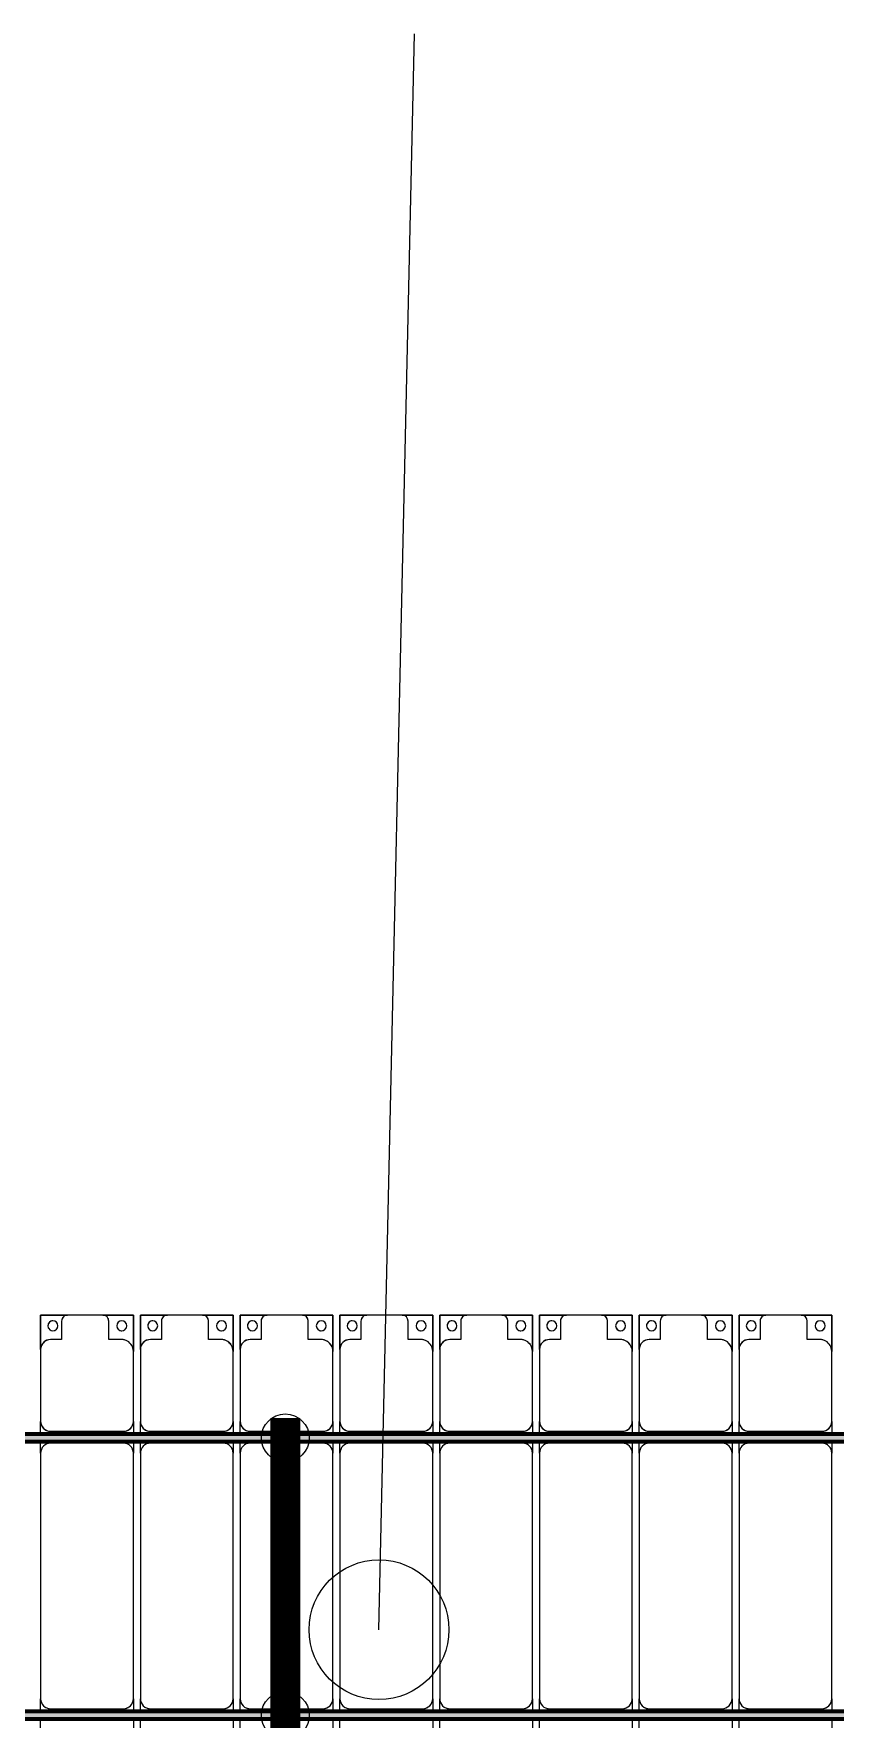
# Model space of a CAD drawing. Header units: millimetres. Extents: x -291190 to 146725, y 19759 to 185158.
# Drawn here: x -72440 to -68423, y 157191 to 165638 of the extents above; entities that cross this region are included whole.
import ezdxf

# ---------------------------------------------------------------- set-up
doc = ezdxf.new("R2010")
doc.units = ezdxf.units.MM
doc.layers.add('A-GENM', color=13, linetype='Continuous', lineweight=9)
doc.layers.add('S-BEAM', color=12, linetype='Continuous', lineweight=9)
for name, color, linetype in [('GC-BICH NEO', 6, 'Continuous'), ('GC-DAY NEO', 5, 'Continuous'), ('GC-HOP 40x60 GIA CUONG', 1, 'Continuous')]:
    doc.layers.add(name, color=color, linetype=linetype)

# ---------------------------------------------------------------- blocks, each defined once
blk = doc.blocks.new('Dải phao đi lại kèm đỡ invester - DẢI PHAO ĐI LẠI-60252-KHUNG KẾT CẤU BÈ PIN 4')
at = {"layer": 'A-GENM', "color": 7}
for p, q in [((133258.4, 713.3), (133258.4, 769.7)), ((133258.4, 713.3), (133258.4, 769.7)), ((133723.4, 769.7), (133723.4, 713.3)), ((133723.4, 769.7), (133723.4, 713.3)), ((133758.4, 713.3), (133758.4, 769.7)), ((133758.4, 713.3), (133758.4, 769.7)), ((134223.4, 769.7), (134223.4, 713.3)), ((134223.4, 769.7), (134223.4, 713.3)), ((134258.4, 713.3), (134258.4, 769.7)), ((134258.4, 713.3), (134258.4, 769.7)), ((134723.4, 769.7), (134723.4, 713.3)), ((134723.4, 769.7), (134723.4, 713.3)), ((134758.4, 713.3), (134758.4, 769.7)), ((134758.4, 713.3), (134758.4, 769.7)), ((135223.4, 769.7), (135223.4, 713.3)), ((135223.4, 769.7), (135223.4, 713.3)), ((135258.4, 713.3), (135258.4, 769.7)), ((135258.4, 713.3), (135258.4, 769.7)), ((135723.4, 769.7), (135723.4, 713.3)), ((135723.4, 769.7), (135723.4, 713.3)), ((135758.4, 713.3), (135758.4, 769.7)), ((135758.4, 713.3), (135758.4, 769.7)), ((136223.4, 769.7), (136223.4, 713.3)), ((136223.4, 769.7), (136223.4, 713.3)), ((136258.4, 713.3), (136258.4, 769.7)), ((136258.4, 713.3), (136258.4, 769.7)), ((136723.4, 769.7), (136723.4, 713.3)), ((136723.4, 769.7), (136723.4, 713.3)), ((136758.4, 713.3), (136758.4, 769.7)), ((136758.4, 713.3), (136758.4, 769.7)), ((137223.4, 769.7), (137223.4, 713.3)), ((137223.4, 769.7), (137223.4, 713.3)), ((133258.4, 610.3), (133258.4, 673.3)), ((133258.4, 610.3), (133258.4, 673.3)), ((133258.4, 610.3), (133258.4, -620.3)), ((133673.4, 660.3), (133308.4, 660.3)), ((133723.4, 673.3), (133723.4, 610.3)), ((133723.4, 673.3), (133723.4, 610.3)), ((133723.4, -620.3), (133723.4, 610.3)), ((133758.4, 610.3), (133758.4, 673.3)), ((133758.4, 610.3), (133758.4, 673.3)), ((133758.4, 610.3), (133758.4, -620.3)), ((134173.4, 660.3), (133808.4, 660.3)), ((134223.4, 673.3), (134223.4, 610.3)), ((134223.4, 673.3), (134223.4, 610.3)), ((134223.4, -620.3), (134223.4, 610.3)), ((134258.4, 610.3), (134258.4, 673.3)), ((134258.4, 610.3), (134258.4, 673.3)), ((134258.4, 610.3), (134258.4, -620.3)), ((134673.4, 660.3), (134308.4, 660.3)), ((134723.4, 673.3), (134723.4, 610.3)), ((134723.4, 673.3), (134723.4, 610.3)), ((134723.4, -620.3), (134723.4, 610.3)), ((134758.4, 610.3), (134758.4, 673.3)), ((134758.4, 610.3), (134758.4, 673.3)), ((134758.4, 610.3), (134758.4, -620.3)), ((135173.4, 660.3), (134808.4, 660.3)), ((135223.4, 673.3), (135223.4, 610.3)), ((135223.4, 673.3), (135223.4, 610.3)), ((135223.4, -620.3), (135223.4, 610.3)), ((135258.4, 610.3), (135258.4, 673.3)), ((135258.4, 610.3), (135258.4, 673.3)), ((135258.4, 610.3), (135258.4, -620.3)), ((135673.4, 660.3), (135308.4, 660.3)), ((135723.4, 673.3), (135723.4, 610.3)), ((135723.4, 673.3), (135723.4, 610.3)), ((135723.4, -620.3), (135723.4, 610.3)), ((135758.4, 610.3), (135758.4, 673.3)), ((135758.4, 610.3), (135758.4, 673.3)), ((135758.4, 610.3), (135758.4, -620.3)), ((136173.4, 660.3), (135808.4, 660.3)), ((136223.4, 673.3), (136223.4, 610.3)), ((136223.4, 673.3), (136223.4, 610.3)), ((136223.4, -620.3), (136223.4, 610.3)), ((136258.4, 610.3), (136258.4, 673.3)), ((136258.4, 610.3), (136258.4, 673.3)), ((136258.4, 610.3), (136258.4, -620.3)), ((136673.4, 660.3), (136308.4, 660.3)), ((136723.4, 673.3), (136723.4, 610.3)), ((136723.4, 673.3), (136723.4, 610.3)), ((136723.4, -620.3), (136723.4, 610.3)), ((136758.4, 610.3), (136758.4, 673.3)), ((136758.4, 610.3), (136758.4, 673.3)), ((136758.4, 610.3), (136758.4, -620.3)), ((137173.4, 660.3), (136808.4, 660.3)), ((137223.4, 673.3), (137223.4, 610.3)), ((137223.4, 673.3), (137223.4, 610.3)), ((137223.4, -620.3), (137223.4, 610.3)), ((133258.4, -676.7), (133258.4, -620.3)), ((133258.4, -676.7), (133258.4, -620.3)), ((133308.4, -670.3), (133673.4, -670.3)), ((133723.4, -620.3), (133723.4, -676.7)), ((133723.4, -620.3), (133723.4, -676.7)), ((133758.4, -676.7), (133758.4, -620.3)), ((133758.4, -676.7), (133758.4, -620.3)), ((133808.4, -670.3), (134173.4, -670.3)), ((134223.4, -620.3), (134223.4, -676.7)), ((134223.4, -620.3), (134223.4, -676.7)), ((134258.4, -676.7), (134258.4, -620.3)), ((134258.4, -676.7), (134258.4, -620.3)), ((134308.4, -670.3), (134673.4, -670.3)), ((134723.4, -620.3), (134723.4, -676.7)), ((134723.4, -620.3), (134723.4, -676.7)), ((134758.4, -676.7), (134758.4, -620.3)), ((134758.4, -676.7), (134758.4, -620.3)), ((134808.4, -670.3), (135173.4, -670.3)), ((135223.4, -620.3), (135223.4, -676.7)), ((135223.4, -620.3), (135223.4, -676.7)), ((135258.4, -676.7), (135258.4, -620.3)), ((135258.4, -676.7), (135258.4, -620.3)), ((135308.4, -670.3), (135673.4, -670.3)), ((135723.4, -620.3), (135723.4, -676.7)), ((135723.4, -620.3), (135723.4, -676.7)), ((135758.4, -676.7), (135758.4, -620.3)), ((135758.4, -676.7), (135758.4, -620.3)), ((135808.4, -670.3), (136173.4, -670.3)), ((136223.4, -620.3), (136223.4, -676.7)), ((136223.4, -620.3), (136223.4, -676.7)), ((136258.4, -676.7), (136258.4, -620.3)), ((136258.4, -676.7), (136258.4, -620.3)), ((136308.4, -670.3), (136673.4, -670.3)), ((136723.4, -620.3), (136723.4, -676.7)), ((136723.4, -620.3), (136723.4, -676.7)), ((136758.4, -676.7), (136758.4, -620.3)), ((136758.4, -676.7), (136758.4, -620.3)), ((136808.4, -670.3), (137173.4, -670.3)), ((137223.4, -620.3), (137223.4, -676.7)), ((137223.4, -620.3), (137223.4, -676.7)), ((133258.4, -779.7), (133258.4, -716.7)), ((133258.4, -779.7), (133258.4, -716.7)), ((133673.4, -729.7), (133308.4, -729.7)), ((133723.4, -716.7), (133723.4, -779.7)), ((133723.4, -716.7), (133723.4, -779.7)), ((133758.4, -779.7), (133758.4, -716.7)), ((133758.4, -779.7), (133758.4, -716.7)), ((134173.4, -729.7), (133808.4, -729.7)), ((134223.4, -716.7), (134223.4, -779.7)), ((134223.4, -716.7), (134223.4, -779.7)), ((134258.4, -779.7), (134258.4, -716.7)), ((134258.4, -779.7), (134258.4, -716.7)), ((134673.4, -729.7), (134308.4, -729.7)), ((134723.4, -716.7), (134723.4, -779.7)), ((134723.4, -716.7), (134723.4, -779.7)), ((134758.4, -779.7), (134758.4, -716.7)), ((134758.4, -779.7), (134758.4, -716.7)), ((135173.4, -729.7), (134808.4, -729.7)), ((135223.4, -716.7), (135223.4, -779.7)), ((135223.4, -716.7), (135223.4, -779.7)), ((135258.4, -779.7), (135258.4, -716.7)), ((135258.4, -779.7), (135258.4, -716.7)), ((135673.4, -729.7), (135308.4, -729.7)), ((135723.4, -716.7), (135723.4, -779.7)), ((135723.4, -716.7), (135723.4, -779.7)), ((135758.4, -779.7), (135758.4, -716.7)), ((135758.4, -779.7), (135758.4, -716.7)), ((136173.4, -729.7), (135808.4, -729.7)), ((136223.4, -716.7), (136223.4, -779.7)), ((136223.4, -716.7), (136223.4, -779.7)), ((136258.4, -779.7), (136258.4, -716.7)), ((136258.4, -779.7), (136258.4, -716.7)), ((136673.4, -729.7), (136308.4, -729.7)), ((136723.4, -716.7), (136723.4, -779.7)), ((136723.4, -716.7), (136723.4, -779.7)), ((136758.4, -779.7), (136758.4, -716.7)), ((136758.4, -779.7), (136758.4, -716.7)), ((137173.4, -729.7), (136808.4, -729.7)), ((137223.4, -716.7), (137223.4, -779.7)), ((137223.4, -716.7), (137223.4, -779.7)), ((133258.4, -779.7), (133258.4, -1129.7)), ((133723.4, -1139.7), (133723.4, -779.7)), ((133758.4, -779.7), (133758.4, -1129.7)), ((134223.4, -1139.7), (134223.4, -779.7)), ((134258.4, -779.7), (134258.4, -1129.7)), ((134723.4, -1139.7), (134723.4, -779.7)), ((134758.4, -779.7), (134758.4, -1129.7)), ((135223.4, -1139.7), (135223.4, -779.7)), ((135258.4, -779.7), (135258.4, -1129.7)), ((135723.4, -1139.7), (135723.4, -779.7)), ((135758.4, -779.7), (135758.4, -1129.7)), ((136223.4, -1139.7), (136223.4, -779.7)), ((136258.4, -779.7), (136258.4, -1129.7)), ((136723.4, -1139.7), (136723.4, -779.7)), ((136758.4, -779.7), (136758.4, -1129.7)), ((137223.4, -1139.7), (137223.4, -779.7)), ((133258.4, -1312.2), (133258.4, -1129.7)), ((133258.4, -1129.7), (133258.4, -1312.2)), ((133723.4, -1139.7), (133723.4, -1312.2)), ((133723.4, -1312.2), (133723.4, -1139.7)), ((133758.4, -1312.2), (133758.4, -1129.7)), ((133758.4, -1129.7), (133758.4, -1312.2)), ((134223.4, -1139.7), (134223.4, -1312.2)), ((134223.4, -1312.2), (134223.4, -1139.7)), ((134258.4, -1312.2), (134258.4, -1129.7)), ((134258.4, -1129.7), (134258.4, -1312.2)), ((134723.4, -1139.7), (134723.4, -1312.2)), ((134723.4, -1312.2), (134723.4, -1139.7)), ((134758.4, -1312.2), (134758.4, -1129.7)), ((134758.4, -1129.7), (134758.4, -1312.2)), ((135223.4, -1139.7), (135223.4, -1312.2)), ((135223.4, -1312.2), (135223.4, -1139.7)), ((135258.4, -1312.2), (135258.4, -1129.7)), ((135258.4, -1129.7), (135258.4, -1312.2)), ((135723.4, -1139.7), (135723.4, -1312.2)), ((135723.4, -1312.2), (135723.4, -1139.7)), ((135758.4, -1312.2), (135758.4, -1129.7)), ((135758.4, -1129.7), (135758.4, -1312.2)), ((136223.4, -1139.7), (136223.4, -1312.2)), ((136223.4, -1312.2), (136223.4, -1139.7)), ((136258.4, -1312.2), (136258.4, -1129.7)), ((136258.4, -1129.7), (136258.4, -1312.2)), ((136723.4, -1139.7), (136723.4, -1312.2)), ((136723.4, -1312.2), (136723.4, -1139.7)), ((136758.4, -1312.2), (136758.4, -1129.7)), ((136758.4, -1129.7), (136758.4, -1312.2)), ((137223.4, -1139.7), (137223.4, -1312.2)), ((137223.4, -1312.2), (137223.4, -1139.7)), ((133318.4, -1189.7), (133381.8, -1189.7)), ((133381.8, -1189.7), (133381.8, -1282.2)), ((133618.2, -1282.2), (133618.2, -1189.7)), ((133618.2, -1189.7), (133673.4, -1189.7)), ((133818.4, -1189.7), (133881.8, -1189.7)), ((133881.8, -1189.7), (133881.8, -1282.2)), ((134118.2, -1282.2), (134118.2, -1189.7)), ((134118.2, -1189.7), (134173.4, -1189.7)), ((134318.4, -1189.7), (134381.8, -1189.7)), ((134381.8, -1189.7), (134381.8, -1282.2)), ((134618.2, -1282.2), (134618.2, -1189.7)), ((134618.2, -1189.7), (134673.4, -1189.7)), ((134818.4, -1189.7), (134881.8, -1189.7)), ((134881.8, -1189.7), (134881.8, -1282.2)), ((135118.2, -1282.2), (135118.2, -1189.7)), ((135118.2, -1189.7), (135173.4, -1189.7)), ((135318.4, -1189.7), (135381.8, -1189.7)), ((135381.8, -1189.7), (135381.8, -1282.2)), ((135618.2, -1282.2), (135618.2, -1189.7)), ((135618.2, -1189.7), (135673.4, -1189.7)), ((135818.4, -1189.7), (135881.8, -1189.7)), ((135881.8, -1189.7), (135881.8, -1282.2)), ((136118.2, -1282.2), (136118.2, -1189.7)), ((136118.2, -1189.7), (136173.4, -1189.7)), ((136318.4, -1189.7), (136381.8, -1189.7)), ((136381.8, -1189.7), (136381.8, -1282.2)), ((136618.2, -1282.2), (136618.2, -1189.7)), ((136618.2, -1189.7), (136673.4, -1189.7)), ((136818.4, -1189.7), (136881.8, -1189.7)), ((136881.8, -1189.7), (136881.8, -1282.2)), ((137118.2, -1282.2), (137118.2, -1189.7)), ((137118.2, -1189.7), (137173.4, -1189.7)), ((133411.8, -1312.2), (133258.4, -1312.2)), ((133258.4, -1312.2), (133411.8, -1312.2)), ((133411.8, -1312.2), (133588.2, -1312.2)), ((133723.4, -1312.2), (133588.2, -1312.2)), ((133588.2, -1312.2), (133723.4, -1312.2)), ((133911.8, -1312.2), (133758.4, -1312.2)), ((133758.4, -1312.2), (133911.8, -1312.2)), ((133911.8, -1312.2), (134088.2, -1312.2)), ((134223.4, -1312.2), (134088.2, -1312.2)), ((134088.2, -1312.2), (134223.4, -1312.2)), ((134411.8, -1312.2), (134258.4, -1312.2)), ((134258.4, -1312.2), (134411.8, -1312.2)), ((134411.8, -1312.2), (134588.2, -1312.2)), ((134723.4, -1312.2), (134588.2, -1312.2)), ((134588.2, -1312.2), (134723.4, -1312.2)), ((134911.8, -1312.2), (134758.4, -1312.2)), ((134758.4, -1312.2), (134911.8, -1312.2)), ((134911.8, -1312.2), (135088.2, -1312.2)), ((135223.4, -1312.2), (135088.2, -1312.2)), ((135088.2, -1312.2), (135223.4, -1312.2)), ((135411.8, -1312.2), (135258.4, -1312.2)), ((135258.4, -1312.2), (135411.8, -1312.2)), ((135411.8, -1312.2), (135588.2, -1312.2)), ((135723.4, -1312.2), (135588.2, -1312.2)), ((135588.2, -1312.2), (135723.4, -1312.2)), ((135911.8, -1312.2), (135758.4, -1312.2)), ((135758.4, -1312.2), (135911.8, -1312.2)), ((135911.8, -1312.2), (136088.2, -1312.2)), ((136223.4, -1312.2), (136088.2, -1312.2)), ((136088.2, -1312.2), (136223.4, -1312.2)), ((136411.8, -1312.2), (136258.4, -1312.2)), ((136258.4, -1312.2), (136411.8, -1312.2)), ((136411.8, -1312.2), (136588.2, -1312.2)), ((136723.4, -1312.2), (136588.2, -1312.2)), ((136588.2, -1312.2), (136723.4, -1312.2)), ((136911.8, -1312.2), (136758.4, -1312.2)), ((136758.4, -1312.2), (136911.8, -1312.2)), ((136911.8, -1312.2), (137088.2, -1312.2)), ((137223.4, -1312.2), (137088.2, -1312.2)), ((137088.2, -1312.2), (137223.4, -1312.2))]:
    blk.add_line(p, q, dxfattribs=at)
for centre, radius, start, end in [((133308.4, 610.3), 50, 90, 180), ((133308.4, 610.3), 50, 150, 180), ((133308.4, 610.3), 50, 105, 120), ((133673.4, 610.3), 50, 360, 90), ((133673.4, 610.3), 50, 60, 90), ((133673.4, 610.3), 50, 15, 30), ((133808.4, 610.3), 50, 90, 180), ((133808.4, 610.3), 50, 150, 180), ((134173.4, 610.3), 50, 360, 90), ((134173.4, 610.3), 50, 60, 90), ((134173.4, 610.3), 50, 15, 30), ((134308.4, 610.3), 50, 90, 180), ((134308.4, 610.3), 50, 150, 180), ((134308.4, 610.3), 50, 105, 120), ((134673.4, 610.3), 50, 360, 90), ((134673.4, 610.3), 50, 75, 90), ((134673.4, 610.3), 50, 15, 30), ((134808.4, 610.3), 50, 90, 180), ((134808.4, 610.3), 50, 150, 180), ((134808.4, 610.3), 50, 105, 120), ((135173.4, 610.3), 50, 360, 90), ((135173.4, 610.3), 50, 60, 90), ((135173.4, 610.3), 50, 15, 30), ((135308.4, 610.3), 50, 90, 180), ((135308.4, 610.3), 50, 150, 180), ((135308.4, 610.3), 50, 105, 120), ((135673.4, 610.3), 50, 360, 90), ((135673.4, 610.3), 50, 60, 90), ((135673.4, 610.3), 50, 15, 30), ((135808.4, 610.3), 50, 90, 180), ((135808.4, 610.3), 50, 150, 180), ((135808.4, 610.3), 50, 105, 120), ((136173.4, 610.3), 50, 360, 90), ((136173.4, 610.3), 50, 60, 90), ((136173.4, 610.3), 50, 15, 30), ((136308.4, 610.3), 50, 90, 180), ((136308.4, 610.3), 50, 150, 180), ((136308.4, 610.3), 50, 105, 120), ((136673.4, 610.3), 50, 360, 90), ((136673.4, 610.3), 50, 60, 90), ((136673.4, 610.3), 50, 15, 30), ((136808.4, 610.3), 50, 90, 180), ((136808.4, 610.3), 50, 150, 180), ((136808.4, 610.3), 50, 105, 120), ((137173.4, 610.3), 50, 360, 90), ((137173.4, 610.3), 50, 60, 90), ((137173.4, 610.3), 50, 15, 30), ((133308.4, -620.3), 50, 180, 270), ((133308.4, -620.3), 50, 195, 210), ((133308.4, -620.3), 50, 240, 270), ((133673.4, -620.3), 50, 270, 0), ((133673.4, -620.3), 50, 270, 300), ((133673.4, -620.3), 50, 330, 0), ((133808.4, -620.3), 50, 180, 270), ((133808.4, -620.3), 50, 195, 210), ((133808.4, -620.3), 50, 255, 270), ((134173.4, -620.3), 50, 270, 0), ((134173.4, -620.3), 50, 270, 300), ((134173.4, -620.3), 50, 330, 0), ((134308.4, -620.3), 50, 180, 270), ((134308.4, -620.3), 50, 195, 210), ((134308.4, -620.3), 50, 240, 270), ((134673.4, -620.3), 50, 270, 0), ((134673.4, -620.3), 50, 270, 285), ((134673.4, -620.3), 50, 330, 0), ((134808.4, -620.3), 50, 180, 270), ((134808.4, -620.3), 50, 195, 210), ((134808.4, -620.3), 50, 240, 270), ((135173.4, -620.3), 50, 270, 0), ((135173.4, -620.3), 50, 270, 300), ((135173.4, -620.3), 50, 330, 0), ((135308.4, -620.3), 50, 180, 270), ((135308.4, -620.3), 50, 195, 210), ((135308.4, -620.3), 50, 240, 270), ((135673.4, -620.3), 50, 270, 0), ((135673.4, -620.3), 50, 270, 300), ((135673.4, -620.3), 50, 330, 0), ((135808.4, -620.3), 50, 180, 270), ((135808.4, -620.3), 50, 195, 210), ((135808.4, -620.3), 50, 240, 270), ((136173.4, -620.3), 50, 270, 0), ((136173.4, -620.3), 50, 270, 300), ((136173.4, -620.3), 50, 330, 0), ((136308.4, -620.3), 50, 180, 270), ((136308.4, -620.3), 50, 195, 210), ((136308.4, -620.3), 50, 240, 270), ((136673.4, -620.3), 50, 270, 0), ((136673.4, -620.3), 50, 270, 300), ((136673.4, -620.3), 50, 330, 0), ((136808.4, -620.3), 50, 180, 270), ((136808.4, -620.3), 50, 195, 210), ((136808.4, -620.3), 50, 240, 270), ((137173.4, -620.3), 50, 270, 0), ((137173.4, -620.3), 50, 270, 300), ((137173.4, -620.3), 50, 330, 0), ((133308.4, -779.7), 50, 90, 180), ((133308.4, -779.7), 50, 90, 165), ((133673.4, -779.7), 50, 360, 90), ((133673.4, -779.7), 50, 15, 90), ((133808.4, -779.7), 50, 90, 180), ((133808.4, -779.7), 50, 90, 165), ((134173.4, -779.7), 50, 360, 90), ((134173.4, -779.7), 50, 15, 90), ((134308.4, -779.7), 50, 90, 180), ((134308.4, -779.7), 50, 90, 165), ((134673.4, -779.7), 50, 360, 90), ((134673.4, -779.7), 50, 15, 90), ((134808.4, -779.7), 50, 90, 180), ((134808.4, -779.7), 50, 90, 165), ((135173.4, -779.7), 50, 360, 90), ((135173.4, -779.7), 50, 15, 90), ((135308.4, -779.7), 50, 90, 180), ((135308.4, -779.7), 50, 90, 165), ((135673.4, -779.7), 50, 360, 90), ((135673.4, -779.7), 50, 15, 90), ((135808.4, -779.7), 50, 90, 180), ((135808.4, -779.7), 50, 90, 165), ((136173.4, -779.7), 50, 360, 90), ((136173.4, -779.7), 50, 15, 90), ((136308.4, -779.7), 50, 90, 180), ((136308.4, -779.7), 50, 90, 165), ((136673.4, -779.7), 50, 360, 90), ((136673.4, -779.7), 50, 15, 90), ((136808.4, -779.7), 50, 90, 180), ((136808.4, -779.7), 50, 90, 165), ((137173.4, -779.7), 50, 360, 90), ((137173.4, -779.7), 50, 15, 90), ((133318.4, -1129.7), 60, 180, 270), ((133318.4, -1129.7), 60, 210, 270), ((133673.4, -1139.7), 50, 270, 360), ((133673.4, -1139.7), 50, 270, 345), ((133673.4, -1139.7), 50, 300, 315), ((133673.4, -1139.7), 50, 300, 315), ((133818.4, -1129.7), 60, 180, 270), ((133818.4, -1129.7), 60, 210, 270), ((134173.4, -1139.7), 50, 270, 360), ((134173.4, -1139.7), 50, 270, 345), ((134173.4, -1139.7), 50, 300, 315), ((134173.4, -1139.7), 50, 300, 315), ((134318.4, -1129.7), 60, 180, 270), ((134318.4, -1129.7), 60, 210, 270), ((134673.4, -1139.7), 50, 270, 360), ((134673.4, -1139.7), 50, 270, 345), ((134673.4, -1139.7), 50, 300, 315), ((134673.4, -1139.7), 50, 300, 315), ((134818.4, -1129.7), 60, 180, 270), ((134818.4, -1129.7), 60, 210, 270), ((135173.4, -1139.7), 50, 270, 360), ((135173.4, -1139.7), 50, 270, 345), ((135173.4, -1139.7), 50, 300, 315), ((135173.4, -1139.7), 50, 300, 315), ((135318.4, -1129.7), 60, 180, 270), ((135318.4, -1129.7), 60, 210, 270), ((135673.4, -1139.7), 50, 270, 360), ((135673.4, -1139.7), 50, 270, 345), ((135673.4, -1139.7), 50, 300, 315), ((135673.4, -1139.7), 50, 300, 315), ((135818.4, -1129.7), 60, 180, 270), ((135818.4, -1129.7), 60, 210, 270), ((136173.4, -1139.7), 50, 270, 360), ((136173.4, -1139.7), 50, 270, 345), ((136173.4, -1139.7), 50, 300, 315), ((136173.4, -1139.7), 50, 300, 315), ((136318.4, -1129.7), 60, 180, 270), ((136318.4, -1129.7), 60, 210, 270), ((136673.4, -1139.7), 50, 270, 360), ((136673.4, -1139.7), 50, 270, 345), ((136673.4, -1139.7), 50, 300, 315), ((136673.4, -1139.7), 50, 300, 315), ((136818.4, -1129.7), 60, 180, 270), ((136818.4, -1129.7), 60, 210, 270), ((137173.4, -1139.7), 50, 270, 360), ((137173.4, -1139.7), 50, 270, 345), ((137173.4, -1139.7), 50, 300, 315), ((137173.4, -1139.7), 50, 300, 315), ((133316.8, -1258.6), 25, 90, 270), ((133316.8, -1258.6), 25, 180, 270), ((133316.8, -1258.6), 25, 90, 165), ((133316.8, -1258.6), 25, 270, 90), ((133316.8, -1258.6), 25, 75, 90), ((133316.8, -1258.6), 25, 270, 360), ((133316.8, -1258.6), 25, 15, 60), ((133661.8, -1258.6), 25, 90, 270), ((133661.8, -1258.6), 25, 180, 270), ((133661.8, -1258.6), 25, 90, 165), ((133661.8, -1258.6), 25, 270, 90), ((133661.8, -1258.6), 25, 15, 90), ((133661.8, -1258.6), 25, 270, 0), ((133816.8, -1258.6), 25, 90, 270), ((133816.8, -1258.6), 25, 180, 270), ((133816.8, -1258.6), 25, 90, 165), ((133816.8, -1258.6), 25, 270, 90), ((133816.8, -1258.6), 25, 75, 90), ((133816.8, -1258.6), 25, 270, 360), ((133816.8, -1258.6), 25, 15, 60), ((134161.8, -1258.6), 25, 90, 270), ((134161.8, -1258.6), 25, 180, 270), ((134161.8, -1258.6), 25, 90, 165), ((134161.8, -1258.6), 25, 270, 90), ((134161.8, -1258.6), 25, 15, 90), ((134161.8, -1258.6), 25, 270, 0), ((134316.8, -1258.6), 25, 90, 270), ((134316.8, -1258.6), 25, 180, 270), ((134316.8, -1258.6), 25, 90, 165), ((134316.8, -1258.6), 25, 270, 90), ((134316.8, -1258.6), 25, 75, 90), ((134316.8, -1258.6), 25, 270, 360), ((134316.8, -1258.6), 25, 15, 60), ((134661.8, -1258.6), 25, 90, 270), ((134661.8, -1258.6), 25, 180, 270), ((134661.8, -1258.6), 25, 90, 165), ((134661.8, -1258.6), 25, 270, 90), ((134661.8, -1258.6), 25, 15, 90), ((134661.8, -1258.6), 25, 270, 0), ((134816.8, -1258.6), 25, 90, 270), ((134816.8, -1258.6), 25, 180, 270), ((134816.8, -1258.6), 25, 90, 165), ((134816.8, -1258.6), 25, 270, 90), ((134816.8, -1258.6), 25, 75, 90), ((134816.8, -1258.6), 25, 270, 360), ((134816.8, -1258.6), 25, 15, 60), ((135161.8, -1258.6), 25, 90, 270), ((135161.8, -1258.6), 25, 180, 270), ((135161.8, -1258.6), 25, 90, 165), ((135161.8, -1258.6), 25, 270, 90), ((135161.8, -1258.6), 25, 15, 90), ((135161.8, -1258.6), 25, 270, 0), ((135316.8, -1258.6), 25, 90, 270), ((135316.8, -1258.6), 25, 180, 270), ((135316.8, -1258.6), 25, 90, 165), ((135316.8, -1258.6), 25, 270, 90), ((135316.8, -1258.6), 25, 75, 90), ((135316.8, -1258.6), 25, 270, 360), ((135316.8, -1258.6), 25, 15, 60), ((135661.8, -1258.6), 25, 90, 270), ((135661.8, -1258.6), 25, 180, 270), ((135661.8, -1258.6), 25, 90, 165), ((135661.8, -1258.6), 25, 270, 90), ((135661.8, -1258.6), 25, 15, 90), ((135661.8, -1258.6), 25, 270, 0), ((135816.8, -1258.6), 25, 90, 270), ((135816.8, -1258.6), 25, 180, 270), ((135816.8, -1258.6), 25, 90, 165), ((135816.8, -1258.6), 25, 270, 90), ((135816.8, -1258.6), 25, 75, 90), ((135816.8, -1258.6), 25, 270, 360), ((135816.8, -1258.6), 25, 15, 60), ((136161.8, -1258.6), 25, 90, 270), ((136161.8, -1258.6), 25, 180, 270), ((136161.8, -1258.6), 25, 90, 165), ((136161.8, -1258.6), 25, 270, 90), ((136161.8, -1258.6), 25, 15, 90), ((136161.8, -1258.6), 25, 270, 0), ((136316.8, -1258.6), 25, 90, 270), ((136316.8, -1258.6), 25, 180, 270), ((136316.8, -1258.6), 25, 90, 165), ((136316.8, -1258.6), 25, 270, 90), ((136316.8, -1258.6), 25, 75, 90), ((136316.8, -1258.6), 25, 270, 360), ((136316.8, -1258.6), 25, 15, 60), ((136661.8, -1258.6), 25, 90, 270), ((136661.8, -1258.6), 25, 180, 270), ((136661.8, -1258.6), 25, 90, 165), ((136661.8, -1258.6), 25, 270, 90), ((136661.8, -1258.6), 25, 15, 90), ((136661.8, -1258.6), 25, 270, 0), ((136816.8, -1258.6), 25, 90, 270), ((136816.8, -1258.6), 25, 180, 270), ((136816.8, -1258.6), 25, 90, 165), ((136816.8, -1258.6), 25, 270, 90), ((136816.8, -1258.6), 25, 75, 90), ((136816.8, -1258.6), 25, 270, 360), ((136816.8, -1258.6), 25, 15, 60), ((137161.8, -1258.6), 25, 90, 270), ((137161.8, -1258.6), 25, 180, 270), ((137161.8, -1258.6), 25, 90, 165), ((137161.8, -1258.6), 25, 270, 90), ((137161.8, -1258.6), 25, 15, 90), ((137161.8, -1258.6), 25, 270, 0), ((133411.8, -1282.2), 30, 180, 270), ((133411.8, -1282.2), 30, 195, 225), ((133411.8, -1282.2), 30, 195, 255), ((133411.8, -1282.2), 30, 195, 225), ((133411.8, -1282.2), 30, 240, 255), ((133411.8, -1282.2), 30, 240, 255), ((133588.2, -1282.2), 30, 270, 0), ((133588.2, -1282.2), 30, 285, 345), ((133588.2, -1282.2), 30, 285, 300), ((133588.2, -1282.2), 30, 285, 300), ((133588.2, -1282.2), 30, 330, 345), ((133588.2, -1282.2), 30, 330, 345), ((133911.8, -1282.2), 30, 180, 270), ((133911.8, -1282.2), 30, 195, 225), ((133911.8, -1282.2), 30, 195, 255), ((133911.8, -1282.2), 30, 195, 225), ((133911.8, -1282.2), 30, 240, 255), ((133911.8, -1282.2), 30, 240, 255), ((134088.2, -1282.2), 30, 270, 0), ((134088.2, -1282.2), 30, 285, 345), ((134088.2, -1282.2), 30, 285, 300), ((134088.2, -1282.2), 30, 285, 300), ((134088.2, -1282.2), 30, 330, 345), ((134088.2, -1282.2), 30, 330, 345), ((134411.8, -1282.2), 30, 180, 270), ((134411.8, -1282.2), 30, 195, 225), ((134411.8, -1282.2), 30, 195, 255), ((134411.8, -1282.2), 30, 195, 225), ((134411.8, -1282.2), 30, 240, 255), ((134411.8, -1282.2), 30, 240, 255), ((134588.2, -1282.2), 30, 270, 0), ((134588.2, -1282.2), 30, 285, 345), ((134588.2, -1282.2), 30, 285, 300), ((134588.2, -1282.2), 30, 285, 300), ((134588.2, -1282.2), 30, 330, 345), ((134588.2, -1282.2), 30, 330, 345), ((134911.8, -1282.2), 30, 180, 270), ((134911.8, -1282.2), 30, 195, 225), ((134911.8, -1282.2), 30, 195, 255), ((134911.8, -1282.2), 30, 195, 225), ((134911.8, -1282.2), 30, 240, 255), ((134911.8, -1282.2), 30, 240, 255), ((135088.2, -1282.2), 30, 270, 0), ((135088.2, -1282.2), 30, 285, 345), ((135088.2, -1282.2), 30, 285, 300), ((135088.2, -1282.2), 30, 285, 300), ((135088.2, -1282.2), 30, 330, 345), ((135088.2, -1282.2), 30, 330, 345), ((135411.8, -1282.2), 30, 180, 270), ((135411.8, -1282.2), 30, 195, 225), ((135411.8, -1282.2), 30, 195, 255), ((135411.8, -1282.2), 30, 195, 225), ((135411.8, -1282.2), 30, 240, 255), ((135411.8, -1282.2), 30, 240, 255), ((135588.2, -1282.2), 30, 270, 0), ((135588.2, -1282.2), 30, 285, 345), ((135588.2, -1282.2), 30, 285, 300), ((135588.2, -1282.2), 30, 285, 300), ((135588.2, -1282.2), 30, 330, 345), ((135588.2, -1282.2), 30, 330, 345), ((135911.8, -1282.2), 30, 180, 270), ((135911.8, -1282.2), 30, 195, 225), ((135911.8, -1282.2), 30, 195, 255), ((135911.8, -1282.2), 30, 195, 225), ((135911.8, -1282.2), 30, 240, 255), ((135911.8, -1282.2), 30, 240, 255), ((136088.2, -1282.2), 30, 270, 0), ((136088.2, -1282.2), 30, 285, 345), ((136088.2, -1282.2), 30, 285, 300), ((136088.2, -1282.2), 30, 285, 300), ((136088.2, -1282.2), 30, 330, 345), ((136088.2, -1282.2), 30, 330, 345), ((136411.8, -1282.2), 30, 180, 270), ((136411.8, -1282.2), 30, 195, 225), ((136411.8, -1282.2), 30, 195, 255), ((136411.8, -1282.2), 30, 195, 225), ((136411.8, -1282.2), 30, 240, 255), ((136411.8, -1282.2), 30, 240, 255), ((136588.2, -1282.2), 30, 270, 0), ((136588.2, -1282.2), 30, 285, 345), ((136588.2, -1282.2), 30, 285, 300), ((136588.2, -1282.2), 30, 285, 300), ((136588.2, -1282.2), 30, 330, 345), ((136588.2, -1282.2), 30, 330, 345), ((136911.8, -1282.2), 30, 180, 270), ((136911.8, -1282.2), 30, 195, 225), ((136911.8, -1282.2), 30, 195, 255), ((136911.8, -1282.2), 30, 195, 225), ((136911.8, -1282.2), 30, 240, 255), ((136911.8, -1282.2), 30, 240, 255), ((137088.2, -1282.2), 30, 270, 0), ((137088.2, -1282.2), 30, 285, 345), ((137088.2, -1282.2), 30, 285, 300), ((137088.2, -1282.2), 30, 285, 300), ((137088.2, -1282.2), 30, 330, 345), ((137088.2, -1282.2), 30, 330, 345)]:
    blk.add_arc(centre, radius, start, end, dxfattribs=at)
blk = doc.blocks.new('Dầm C52 - Dầm C52-74423-KHUNG KẾT CẤU BÈ PIN 4')
at = {"layer": 'S-BEAM', "lineweight": 140}
blk.add_hatch(color=1, dxfattribs=at).paths.add_polyline_path([(-153612.4, 20), (-153612.4, -20), (153612.4, -20), (153612.4, 20), (-152772.8, 20)])
at = {"layer": 'S-BEAM', "color": 1, "lineweight": 140}
for p, q in [((-153612.4, 20), (153612.4, 20)), ((153612.4, -20), (-153612.4, -20))]:
    blk.add_line(p, q, dxfattribs=at)
blk = doc.blocks.new('Dầm C52 - Dầm C52-V30-KHUNG KẾT CẤU BÈ PIN 4')
at = {"layer": 'S-BEAM', "lineweight": 140}
blk.add_hatch(color=1, dxfattribs=at).paths.add_polyline_path([(-153612.4, 20), (-153612.4, -20), (153612.4, -20), (153612.4, 20), (-152772.8, 20)])
at = {"layer": 'S-BEAM', "color": 1, "lineweight": 140}
for p, q in [((-153612.4, 20), (153612.4, 20)), ((153612.4, -20), (-153612.4, -20))]:
    blk.add_line(p, q, dxfattribs=at)

msp = doc.modelspace()

# ---------------------------------------------------------------- linework, layer by layer
at = {"layer": 'GC-BICH NEO'}
msp.add_circle((-70710.1, 157640.2), 350, dxfattribs=at)
at = {"layer": 'GC-DAY NEO'}
msp.add_line((-70710.1, 157640.2), (-70531.7, 165638.2), dxfattribs=at)
at = {"layer": 'GC-HOP 40x60 GIA CUONG', "const_width": 150}
msp.add_lwpolyline([(-71179.7, 143701.2), (-71179.7, 158701.2)], dxfattribs=at)
at = {"layer": 'GC-HOP 40x60 GIA CUONG'}
for centre in [(-71179.7, 158601.2), (-71179.7, 157211.2)]:
    msp.add_circle(centre, 120, dxfattribs=at)

# ---------------------------------------------------------------- block references
at = {"layer": 'A-GENM', "color": 7, "rotation": 180}
msp.add_blockref('Dải phao đi lại kèm đỡ invester - DẢI PHAO ĐI LẠI-60252-KHUNG KẾT CẤU BÈ PIN 4', (64817.6, 157904.6), dxfattribs=at)
at = {"layer": 'S-BEAM', "color": 1, "lineweight": 140, "rotation": 180}
for name, p in [('Dầm C52 - Dầm C52-V30-KHUNG KẾT CẤU BÈ PIN 4', (-88196.3, 158601.2)), ('Dầm C52 - Dầm C52-74423-KHUNG KẾT CẤU BÈ PIN 4', (-88196.3, 157211.2))]:
    msp.add_blockref(name, p, dxfattribs=at)

doc.saveas('drawing.dxf')
